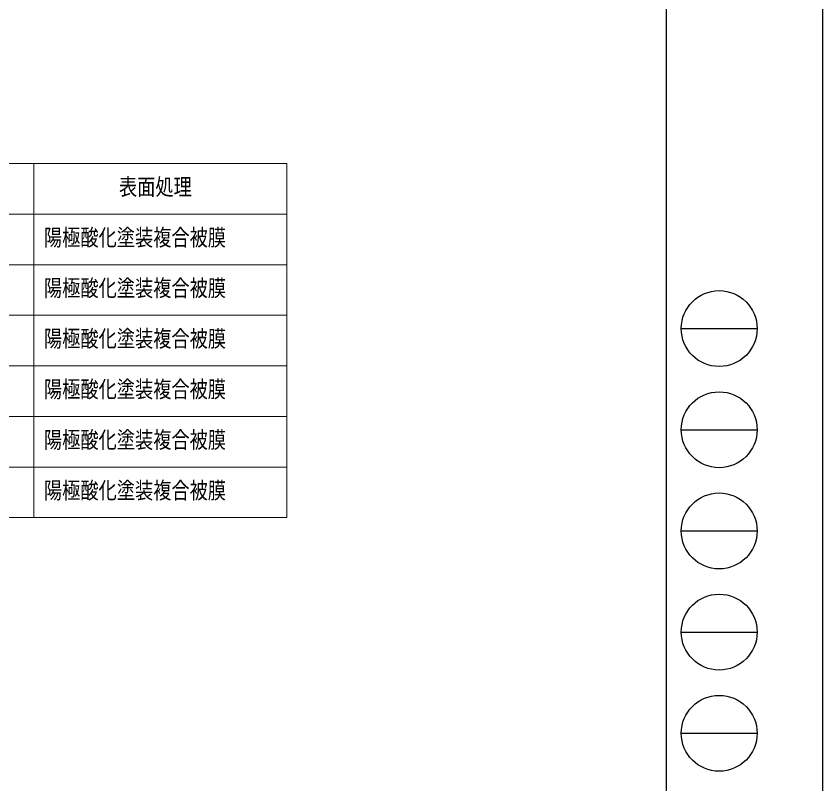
# Model space of a CAD drawing. Units: millimetres, scale not verified. Extents: x -10512 to 10512, y -7425 to 7425.
# Drawn here: x 6525 to 10512, y -3875 to -81 of the extents above; entities that cross this region are included whole.
import ezdxf
from ezdxf.enums import TextEntityAlignment as Align

# ---------------------------------------------------------------- set-up
doc = ezdxf.new("R2010")
doc.units = ezdxf.units.MM
doc.header["$LTSCALE"] = 25
doc.layers.add('0-1_TABLE1', color=7, linetype='Continuous', lineweight=18)
doc.layers.add('0-7_YKK_ZWAK', color=7, linetype='Continuous')
doc.styles.add('ＭＳ ゴシック', font='')
doc.styles.get('ＭＳ ゴシック').set_extended_font_data('MS Gothic')

msp = doc.modelspace()

# ---------------------------------------------------------------- linework, layer by layer
at = {"layer": '0-1_TABLE1'}
for p, q in [((4512.5, -809.28), (7862.5, -809.28)), ((6612.5, -809.28), (6612.5, -2559.28)), ((7862.5, -809.28), (7862.5, -2559.28)), ((4512.5, -1059.28), (7862.5, -1059.28)), ((4512.5, -1309.28), (7862.5, -1309.28)), ((4512.5, -1559.28), (7862.5, -1559.28)), ((4512.5, -1809.28), (7862.5, -1809.28)), ((4512.5, -2059.28), (7862.5, -2059.28)), ((4512.5, -2309.28), (7862.5, -2309.28)), ((4512.5, -2559.28), (7862.5, -2559.28))]:
    msp.add_line(p, q, dxfattribs=at)
at = {"layer": '0-7_YKK_ZWAK'}
for p, q in [((9737.55, 6937.5), (9737.55, -6312.5)), ((9812.55, -1625), (10187.55, -1625)), ((9812.55, -2125), (10187.55, -2125)), ((9812.55, -2625), (10187.55, -2625)), ((9812.55, -3125), (10187.55, -3125)), ((9812.55, -3625), (10187.55, -3625))]:
    msp.add_line(p, q, dxfattribs=at)
msp.add_lwpolyline([(-10512.5, -7425), (10512.5, -7425), (10512.5, 7425), (-10512.5, 7425)], close=True, dxfattribs=at)
for centre in [(10000.05, -1625), (10000.05, -2125), (10000.05, -2625), (10000.05, -3125), (10000.05, -3625)]:
    msp.add_circle(centre, 187.5, dxfattribs=at)

# ---------------------------------------------------------------- texts
at = {"layer": '0-1_TABLE1', "style": 'ＭＳ ゴシック', "width": 0.8}
for s, p in [('表面処理', (7033.5, -990.53)), ('陽極酸化塗装複合被膜', (6662.5, -1240.53)), ('陽極酸化塗装複合被膜', (6662.5, -1490.53)), ('陽極酸化塗装複合被膜', (6662.5, -1740.53)), ('陽極酸化塗装複合被膜', (6662.5, -1990.53)), ('陽極酸化塗装複合被膜', (6662.5, -2240.53)), ('陽極酸化塗装複合被膜', (6662.5, -2490.53))]:
    msp.add_text(s, height=82.48, dxfattribs=at).set_placement(p, align=Align.BOTTOM_LEFT)

doc.saveas('drawing.dxf')
